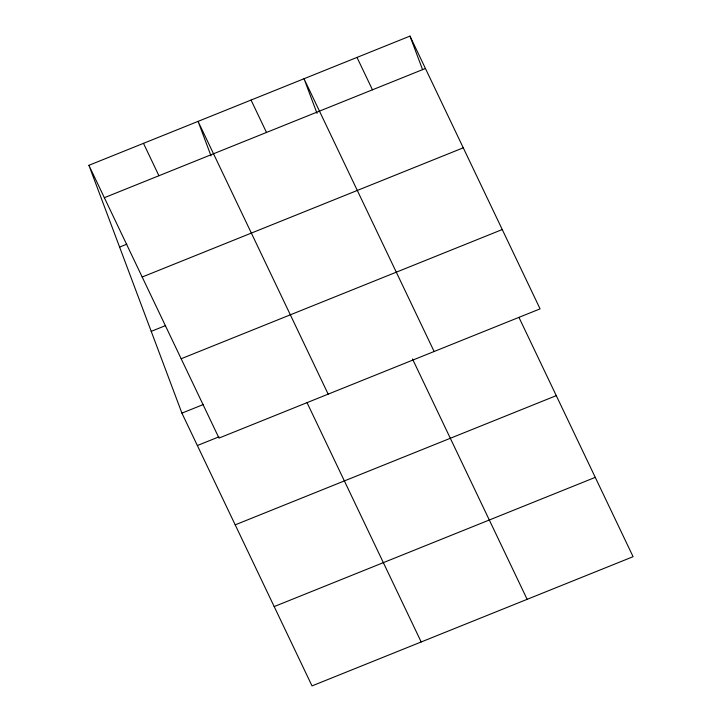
<?xml version="1.0" encoding="UTF-8"?>
<svg xmlns="http://www.w3.org/2000/svg" width="722" height="722" viewBox="0 0 722 722"><rect width="100%" height="100%" fill="white"/><g stroke="black" fill="none" stroke-linecap="round" stroke-linejoin="round"><path stroke-width="1.08" d="M88.905 165.311L409.979 36.1L540.083 308.863L219.001 438.073L88.905 165.311L181.917 413.137L312.021 685.9L633.095 556.689L518.928 317.337M104.347 197.702L425.429 68.491M119.599 247.095L126.81 244.189M142.189 277.022L463.262 147.811M151.223 331.353L165.645 325.55M181.168 358.753L502.25 229.542M181.917 413.137L203.541 404.437M197.368 445.528L218.992 436.819M235.201 524.849L556.283 395.638M274.18 606.579L595.262 477.368M357.002 57.417L372.453 89.808M434.13 351.506L304.025 78.743L317.012 113.336M412.488 358.96L527.141 599.332M251.048 100.06L266.499 132.451M328.167 394.14L198.072 121.377L211.059 155.979M307.021 402.614L421.188 641.966M143.488 143.344L158.93 175.735M409.979 36.1L422.578 69.655"/></g></svg>
